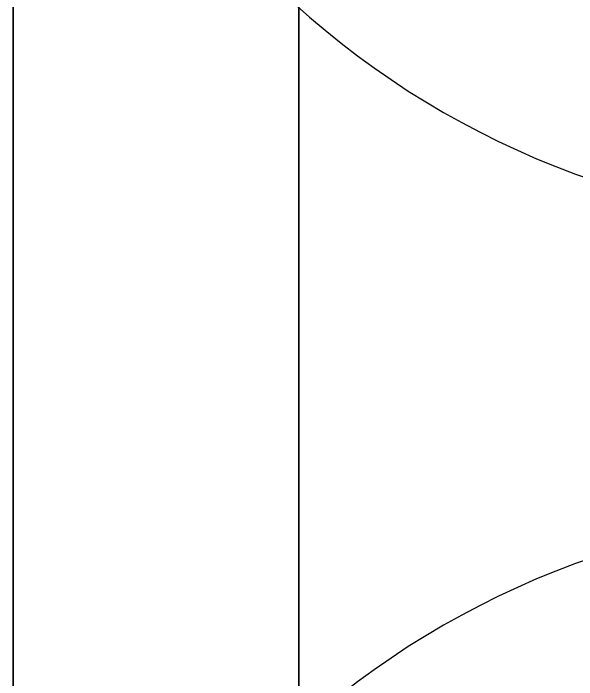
# Model space of a CAD drawing. Header units: centimetres. Extents: x -25.1 to 37.5, y -51.5 to 12.5.
# Drawn here: x 13.5 to 14.486, y -36.044 to -34.878 of the extents above; entities that cross this region are included whole.
import ezdxf

# ---------------------------------------------------------------- set-up
doc = ezdxf.new("R2010")
doc.units = ezdxf.units.CM
doc.header["$MEASUREMENT"] = 0
for name, color, linetype in [('robot assembler v21_Sketch16', 7, 'Continuous'), ('robot assembler v21_Sketch81', 7, 'Continuous'), ('robot assembler v21_Sketch82', 7, 'Continuous'), ('robot assembler v21_Sketch84', 7, 'Continuous'), ('robot assembler v21_Sketch85', 7, 'Continuous'), ('robot assembler v21_Sketch86', 7, 'Continuous')]:
    doc.layers.add(name, color=color, linetype=linetype)

msp = doc.modelspace()

# ---------------------------------------------------------------- linework, layer by layer
at = {"layer": 'robot assembler v21_Sketch16'}
msp.add_line((14, -38, 46.9), (14, -33, 46.9), dxfattribs=at)
at = {"layer": 'robot assembler v21_Sketch81'}
msp.add_line((14, -38, 41.9), (14, -33, 41.9), dxfattribs=at)
at = {"layer": 'robot assembler v21_Sketch82'}
for p, q in [((14, -33, 41.9), (14, -38, 41.9)), ((14, -36.5, 44.9), (14, -34.5, 44.9))]:
    msp.add_line(p, q, dxfattribs=at)
at = {"layer": 'robot assembler v21_Sketch82', "extrusion": (-1, -2.71926e-32, 3.55271e-15)}
msp.add_circle((35.5, 42.8, -14), 0.3, dxfattribs=at)
at = {"layer": 'robot assembler v21_Sketch82', "extrusion": (-1, -2.83255e-32, 3.55271e-15)}
msp.add_circle((35.5, 42.8, -14), 0.25, dxfattribs=at)
at = {"layer": 'robot assembler v21_Sketch84'}
msp.add_line((14, -38, 41.9), (14, -33, 41.9), dxfattribs=at)
at = {"layer": 'robot assembler v21_Sketch85'}
for p, q in [((13.5, -31.9263, 24.9), (13.5, -39.1, 24.9)), ((13.5, -39.1, 23), (13.5, -31.9263, 23)), ((13.5, -33, 23.9), (13.5, -38, 23.9)), ((13.5, -38, 24.9), (13.5, -33, 24.9))]:
    msp.add_line(p, q, dxfattribs=at)
at = {"layer": 'robot assembler v21_Sketch86', "extrusion": (0, -2.44929e-16, -1)}
for centre in [(-15, -33.75, -23.9), (-15, -37.25, -23.9)]:
    msp.add_circle(centre, 1.5, dxfattribs=at)

doc.saveas('drawing.dxf')
